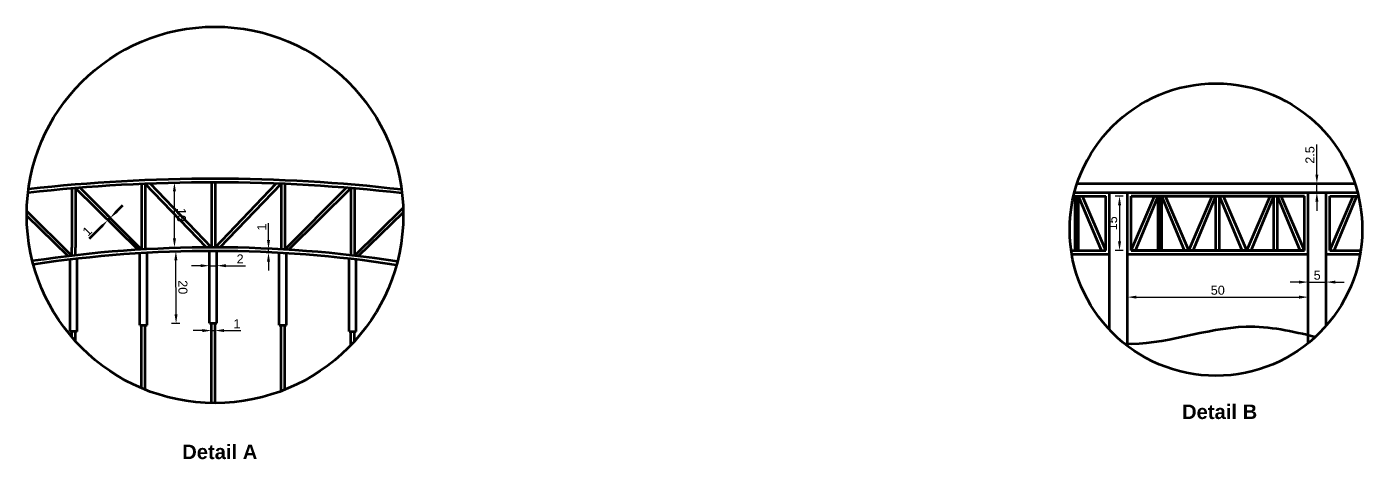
# Model space of a CAD drawing. Header units: inches. Extents: x 934 to 13503, y 40 to 6452.
# Drawn here: x 3962.5 to 4332, y 1627.2 to 1747 of the extents above; entities that cross this region are included whole.
import ezdxf

# ---------------------------------------------------------------- set-up
doc = ezdxf.new("R2010")
doc.units = ezdxf.units.IN
doc.styles.get("Standard").update_dxf_attribs({"font": 'arial.ttf'})
doc.dimstyles.new('ISO-25', dxfattribs={"dimtxt": 2.5, "dimasz": 2.5, "dimexe": 1.25, "dimexo": 0.275, "dimtad": 1, "dimdsep": 46, "dimtxsty": 'Standard', "dimcen": 2.5, "dimclrd": 256, "dimadec": 0, "dimazin": 0, "dimtfac": 1, "dimtmove": 0, "dimatfit": 3, "dimfxl": 1, "dimfxlon": 1, "dimarcsym": 0})

# ---------------------------------------------------------------- blocks, each defined once
blk = doc.blocks.new('*D123')
at = {"color": 0, "lineweight": -2, "transparency": 16777216}
for p, q in [((4013.06, 1681.83), (4013.06, 1679.58)), ((4015.06, 1681.83), (4015.06, 1679.58))]:
    blk.add_line(p, q, dxfattribs=at)
at = {"lineweight": -2, "transparency": 16777216}
for p, q in [((4010.56, 1680.83), (4008.06, 1680.83)), ((4013.06, 1680.83), (4015.06, 1680.83)), ((4017.56, 1680.83), (4022.96, 1680.83))]:
    blk.add_line(p, q, dxfattribs=at)
at = {"lineweight": 80, "transparency": 16777216}
for points in [[(4010.56, 1681.25), (4010.56, 1680.42), (4013.06, 1680.83)], [(4017.56, 1681.25), (4017.56, 1680.42), (4015.06, 1680.83)]]:
    blk.add_solid(points, dxfattribs=at)
at = {"layer": 'Defpoints', "color": 0, "lineweight": 80, "transparency": 16777216}
for p in [(4013.06, 1684.89), (4015.06, 1684.89), (4015.06, 1680.83)]:
    blk.add_point(p, dxfattribs=at)
at = {"color": 0, "lineweight": 80, "transparency": 16777216, "insert": (4021.51, 1682.71), "char_height": 2.5, "attachment_point": 5}
blk.add_mtext('2', dxfattribs=at)
blk = doc.blocks.new('*D124')
at = {"lineweight": -2, "transparency": 16777216}
for p, q in [((4029.36, 1687.96), (4029.36, 1692.63)), ((4029.36, 1684.46), (4029.36, 1685.46)), ((4029.36, 1681.96), (4029.36, 1679.46))]:
    blk.add_line(p, q, dxfattribs=at)
at = {"color": 0, "lineweight": -2, "transparency": 16777216}
for p, q in [((4030.36, 1685.46), (4028.11, 1685.46)), ((4030.36, 1684.46), (4028.11, 1684.46))]:
    blk.add_line(p, q, dxfattribs=at)
at = {"lineweight": 80, "transparency": 16777216}
for points in [[(4028.94, 1687.96), (4029.78, 1687.96), (4029.36, 1685.46)], [(4028.94, 1681.96), (4029.78, 1681.96), (4029.36, 1684.46)]]:
    blk.add_solid(points, dxfattribs=at)
at = {"layer": 'Defpoints', "color": 0, "lineweight": 80, "transparency": 16777216}
for p in [(4029.36, 1685.46), (4031.1, 1685.46), (4031.05, 1684.46)]:
    blk.add_point(p, dxfattribs=at)
at = {"color": 0, "lineweight": 80, "transparency": 16777216, "insert": (4027.48, 1691.54), "char_height": 2.5, "attachment_point": 5, "rotation": 90}
blk.add_mtext('1', dxfattribs=at)
blk = doc.blocks.new('*D125')
at = {"color": 0, "lineweight": -2, "transparency": 16777216}
for p, q in [((4013.56, 1663.87), (4013.56, 1661.62)), ((4014.56, 1663.87), (4014.56, 1661.62))]:
    blk.add_line(p, q, dxfattribs=at)
at = {"lineweight": -2, "transparency": 16777216}
for p, q in [((4011.06, 1662.87), (4008.56, 1662.87)), ((4013.56, 1662.87), (4014.56, 1662.87)), ((4017.06, 1662.87), (4021.73, 1662.87))]:
    blk.add_line(p, q, dxfattribs=at)
at = {"lineweight": 80, "transparency": 16777216}
for points in [[(4011.06, 1663.29), (4011.06, 1662.45), (4013.56, 1662.87)], [(4017.06, 1663.29), (4017.06, 1662.45), (4014.56, 1662.87)]]:
    blk.add_solid(points, dxfattribs=at)
at = {"layer": 'Defpoints', "color": 0, "lineweight": 80, "transparency": 16777216}
for p in [(4013.56, 1664.89), (4014.56, 1664.89), (4014.56, 1662.87)]:
    blk.add_point(p, dxfattribs=at)
at = {"color": 0, "lineweight": 80, "transparency": 16777216, "insert": (4020.64, 1664.75), "char_height": 2.5, "attachment_point": 5}
blk.add_mtext('1', dxfattribs=at)
blk = doc.blocks.new('*D126')
at = {"color": 0, "lineweight": -2, "transparency": 16777216}
for p, q in [((4004.73, 1684.86), (4002.48, 1684.86)), ((4004.79, 1664.86), (4002.54, 1664.86))]:
    blk.add_line(p, q, dxfattribs=at)
at = {"lineweight": -2, "transparency": 16777216}
blk.add_line((4003.78, 1667.36), (4003.73, 1682.36), dxfattribs=at)
at = {"lineweight": 80, "transparency": 16777216}
for points in [[(4004.15, 1682.36), (4003.32, 1682.36), (4003.73, 1684.86)], [(4004.2, 1667.36), (4003.36, 1667.36), (4003.79, 1664.86)]]:
    blk.add_solid(points, dxfattribs=at)
at = {"layer": 'Defpoints', "color": 0, "lineweight": 80, "transparency": 16777216}
for p in [(4003.73, 1684.86), (4012.99, 1684.89), (4013.06, 1664.89)]:
    blk.add_point(p, dxfattribs=at)
at = {"color": 0, "lineweight": 80, "transparency": 16777216, "insert": (4005.66, 1674.87), "char_height": 2.5, "attachment_point": 5, "rotation": 270.1828}
blk.add_mtext('20', dxfattribs=at)
blk = doc.blocks.new('*D127')
at = {"color": 0, "lineweight": -2, "transparency": 16777216}
for p, q in [((4004.33, 1703.88), (4002.08, 1703.88)), ((4004.35, 1685.88), (4002.1, 1685.88))]:
    blk.add_line(p, q, dxfattribs=at)
at = {"lineweight": -2, "transparency": 16777216}
blk.add_line((4003.35, 1688.38), (4003.34, 1701.38), dxfattribs=at)
at = {"lineweight": 80, "transparency": 16777216}
for points in [[(4003.75, 1701.38), (4002.92, 1701.38), (4003.33, 1703.88)], [(4003.77, 1688.38), (4002.93, 1688.38), (4003.35, 1685.88)]]:
    blk.add_solid(points, dxfattribs=at)
at = {"layer": 'Defpoints', "color": 0, "lineweight": 80, "transparency": 16777216}
for p in [(4003.33, 1703.88), (4013.54, 1703.89), (4013.56, 1685.89)]:
    blk.add_point(p, dxfattribs=at)
at = {"color": 0, "lineweight": 80, "transparency": 16777216, "insert": (4005.25, 1694.88), "char_height": 2.5, "attachment_point": 5, "rotation": 270.0657}
blk.add_mtext('18', dxfattribs=at)
blk = doc.blocks.new('*D128')
at = {"color": 0, "lineweight": -2, "transparency": 16777216}
for p, q in [((4267.02, 1671.13), (4267.02, 1673.38)), ((4317.02, 1671.13), (4317.02, 1673.38))]:
    blk.add_line(p, q, dxfattribs=at)
at = {"lineweight": -2, "transparency": 16777216}
blk.add_line((4269.52, 1672.13), (4314.52, 1672.13), dxfattribs=at)
at = {"lineweight": 80, "transparency": 16777216}
for points in [[(4269.52, 1672.54), (4269.52, 1671.71), (4267.02, 1672.13)], [(4314.52, 1672.54), (4314.52, 1671.71), (4317.02, 1672.13)]]:
    blk.add_solid(points, dxfattribs=at)
at = {"layer": 'Defpoints', "color": 0, "lineweight": 80, "transparency": 16777216}
for p in [(4317.02, 1672.13), (4267.02, 1659.23), (4317.02, 1659.23)]:
    blk.add_point(p, dxfattribs=at)
at = {"color": 0, "lineweight": 80, "transparency": 16777216, "insert": (4292.02, 1674.03), "char_height": 2.5, "attachment_point": 5}
blk.add_mtext('50', dxfattribs=at)
blk = doc.blocks.new('*D129')
at = {"lineweight": -2, "transparency": 16777216}
for p, q in [((4314.52, 1676.29), (4312.02, 1676.29)), ((4317.02, 1676.29), (4322.02, 1676.29)), ((4324.52, 1676.29), (4327.02, 1676.29))]:
    blk.add_line(p, q, dxfattribs=at)
at = {"color": 0, "lineweight": -2, "transparency": 16777216}
for p, q in [((4317.02, 1677.29), (4317.02, 1675.04)), ((4322.02, 1677.29), (4322.02, 1675.04))]:
    blk.add_line(p, q, dxfattribs=at)
at = {"lineweight": 80, "transparency": 16777216}
for points in [[(4314.52, 1676.7), (4314.52, 1675.87), (4317.02, 1676.29)], [(4324.52, 1676.7), (4324.52, 1675.87), (4322.02, 1676.29)]]:
    blk.add_solid(points, dxfattribs=at)
at = {"layer": 'Defpoints', "color": 0, "lineweight": 80, "transparency": 16777216}
for p in [(4317.02, 1684.06), (4322.02, 1684.06), (4322.02, 1676.29)]:
    blk.add_point(p, dxfattribs=at)
at = {"color": 0, "lineweight": 80, "transparency": 16777216, "insert": (4319.52, 1678.18), "char_height": 2.5, "attachment_point": 5}
blk.add_mtext('5', dxfattribs=at)
blk = doc.blocks.new('*D130')
at = {"color": 0, "lineweight": -2, "transparency": 16777216}
for p, q in [((4265.83, 1700.06), (4263.58, 1700.06)), ((4265.83, 1685.06), (4263.58, 1685.06))]:
    blk.add_line(p, q, dxfattribs=at)
at = {"lineweight": -2, "transparency": 16777216}
blk.add_line((4264.83, 1697.56), (4264.83, 1687.56), dxfattribs=at)
at = {"lineweight": 80, "transparency": 16777216}
for points in [[(4264.42, 1697.56), (4265.25, 1697.56), (4264.83, 1700.06)], [(4264.42, 1687.56), (4265.25, 1687.56), (4264.83, 1685.06)]]:
    blk.add_solid(points, dxfattribs=at)
at = {"layer": 'Defpoints', "color": 0, "lineweight": 80, "transparency": 16777216}
for p in [(4268.02, 1700.06), (4264.83, 1685.06), (4268.02, 1685.06)]:
    blk.add_point(p, dxfattribs=at)
at = {"color": 0, "lineweight": 80, "transparency": 16777216, "insert": (4262.93, 1692.56), "char_height": 2.5, "attachment_point": 5, "rotation": 90}
blk.add_mtext('15', dxfattribs=at)
blk = doc.blocks.new('*D131')
at = {"lineweight": -2, "transparency": 16777216}
for p, q in [((4319.43, 1706.06), (4319.43, 1714.42)), ((4319.43, 1701.06), (4319.43, 1703.56)), ((4319.43, 1698.56), (4319.43, 1696.06))]:
    blk.add_line(p, q, dxfattribs=at)
at = {"color": 0, "lineweight": -2, "transparency": 16777216}
for p, q in [((4318.43, 1703.56), (4320.68, 1703.56)), ((4318.43, 1701.06), (4320.68, 1701.06))]:
    blk.add_line(p, q, dxfattribs=at)
at = {"lineweight": 80, "transparency": 16777216}
for points in [[(4319.02, 1706.06), (4319.85, 1706.06), (4319.43, 1703.56)], [(4319.02, 1698.56), (4319.85, 1698.56), (4319.43, 1701.06)]]:
    blk.add_solid(points, dxfattribs=at)
at = {"layer": 'Defpoints', "color": 0, "lineweight": 80, "transparency": 16777216}
for p in [(4317.02, 1703.56), (4317.02, 1701.06), (4319.43, 1703.56)]:
    blk.add_point(p, dxfattribs=at)
at = {"color": 0, "lineweight": 80, "transparency": 16777216, "insert": (4317.53, 1711.49), "char_height": 2.5, "attachment_point": 5, "rotation": 90}
blk.add_mtext('2.5', dxfattribs=at)

msp = doc.modelspace()

# ---------------------------------------------------------------- linework, layer by layer
at = {"lineweight": 80}
for p, q in [((4013.559, 1703.892), (4013.559, 1685.891)), ((4013.559, 1703.892), (4013.559, 1685.891)), ((4014.559, 1703.892), (4014.559, 1685.891)), ((4014.559, 1703.892), (4014.559, 1685.891)), ((3974.959, 1702.205), (3974.959, 1685.891)), ((3975.959, 1702.291), (3975.959, 1685.891)), ((3993.259, 1685.227), (3975.959, 1702.291)), ((3994.259, 1685.304), (3977.241, 1702.397)), ((3994.259, 1703.46), (3994.259, 1685.304)), ((3995.259, 1703.503), (3995.259, 1685.362)), ((4012.178, 1685.886), (3995.259, 1703.503)), ((4013.559, 1685.891), (3996.594, 1703.556)), ((4014.559, 1685.891), (4031.524, 1703.556)), ((4015.939, 1685.886), (4032.859, 1703.503)), ((4032.859, 1703.503), (4032.859, 1685.362)), ((4033.859, 1703.46), (4033.859, 1685.304)), ((4033.859, 1685.304), (4050.876, 1702.397)), ((4034.859, 1685.227), (4052.159, 1702.291)), ((4052.159, 1702.291), (4052.159, 1683.714)), ((4053.159, 1702.205), (4053.159, 1683.597)), ((4252.111, 1700.059), (4261.022, 1700.059)), ((4252.111, 1700.059), (4261.022, 1700.059)), ((4252.359, 1701.059), (4322.022, 1701.059)), ((4252.522, 1685.059), (4252.522, 1700.059)), ((4253.022, 1685.059), (4253.022, 1700.059)), ((4253.099, 1703.559), (4329.946, 1703.559)), ((4253.522, 1685.059), (4253.522, 1700.059)), ((4259.81, 1685.059), (4253.522, 1700.059)), ((4261.022, 1685.059), (4254.577, 1700.059)), ((4261.022, 1685.059), (4261.022, 1700.059)), ((4262.022, 1663.103), (4262.022, 1701.059)), ((4267.022, 1658.598), (4267.022, 1701.059)), ((4268.022, 1700.059), (4316.022, 1700.059)), ((4316.022, 1700.059), (4268.022, 1700.059)), ((4268.022, 1685.059), (4268.022, 1700.059)), ((4268.022, 1685.059), (4274.468, 1700.059)), ((4269.235, 1685.059), (4275.522, 1700.059)), ((4275.522, 1685.059), (4275.522, 1700.059)), ((4276.022, 1685.059), (4276.022, 1700.059)), ((4276.522, 1685.059), (4276.522, 1700.059)), ((4282.81, 1685.059), (4276.522, 1700.059)), ((4284.022, 1685.059), (4277.577, 1700.059)), ((4284.022, 1685.059), (4290.468, 1700.059)), ((4285.235, 1685.059), (4291.522, 1700.059)), ((4291.522, 1685.059), (4291.522, 1700.059)), ((4292.522, 1685.059), (4292.522, 1700.059)), ((4298.81, 1685.059), (4292.522, 1700.059)), ((4300.022, 1685.059), (4293.577, 1700.059)), ((4300.022, 1685.059), (4306.468, 1700.059)), ((4301.235, 1685.059), (4307.522, 1700.059)), ((4307.522, 1685.059), (4307.522, 1700.059)), ((4308.522, 1685.059), (4308.522, 1700.059)), ((4314.81, 1685.059), (4308.522, 1700.059)), ((4316.022, 1685.059), (4309.577, 1700.059)), ((4316.022, 1685.059), (4316.022, 1700.059)), ((4317.022, 1659.384), (4317.022, 1701.059)), ((4322.022, 1701.059), (4330.686, 1701.059)), ((4322.022, 1664.207), (4322.022, 1701.059)), ((4323.022, 1700.059), (4330.934, 1700.059)), ((4323.022, 1685.059), (4323.022, 1700.059)), ((4323.022, 1685.059), (4329.468, 1700.059)), ((4324.235, 1685.059), (4330.522, 1700.059)), ((3987.323, 1695.814), (3989.095, 1697.578)), ((4053.159, 1683.597), (4066.621, 1696.858)), ((3973.959, 1683.478), (3962.46, 1694.625)), ((3974.959, 1683.597), (3962.469, 1695.9)), ((3985.556, 1694.046), (3984.67, 1694.936)), ((3985.551, 1694.05), (3984.843, 1693.345)), ((4054.159, 1683.478), (4066.653, 1695.591)), ((3983.071, 1691.581), (3979.761, 1688.285)), ((3974.959, 1683.597), (3974.959, 1685.891)), ((3975.959, 1683.714), (3975.959, 1685.891)), ((4012.559, 1685.888), (4012.559, 1685.891)), ((4015.559, 1685.888), (4015.559, 1685.891)), ((4261.022, 1685.234), (4261.022, 1685.234)), ((4268.022, 1685.234), (4268.022, 1685.234)), ((3974.459, 1662.649), (3974.459, 1682.531)), ((3976.459, 1662.649), (3976.459, 1682.764)), ((3993.762, 1664.332), (3993.762, 1684.273)), ((3995.762, 1664.332), (3995.762, 1684.389)), ((4013.059, 1664.891), (4013.059, 1684.888)), ((4013.059, 1664.891), (4013.059, 1684.888)), ((4015.059, 1664.891), (4015.059, 1684.888)), ((4015.059, 1664.891), (4015.059, 1684.888)), ((4032.355, 1664.332), (4032.355, 1684.389)), ((4034.355, 1664.332), (4034.355, 1684.273)), ((4051.659, 1662.649), (4051.659, 1682.764)), ((4053.659, 1662.649), (4053.659, 1682.531)), ((4251.455, 1685.059), (4261.022, 1685.059)), ((4251.455, 1685.059), (4261.022, 1685.059)), ((4251.455, 1685.059), (4261.022, 1685.059)), ((4251.612, 1684.059), (4262.022, 1684.059)), ((4261.022, 1685.059), (4261.022, 1685.059)), ((4267.022, 1684.059), (4317.022, 1684.059)), ((4268.022, 1685.059), (4316.022, 1685.059)), ((4316.022, 1685.059), (4268.022, 1685.059)), ((4268.022, 1685.059), (4268.022, 1685.059)), ((4316.022, 1685.059), (4268.022, 1685.059)), ((4322.022, 1684.059), (4331.433, 1684.059)), ((4323.022, 1685.059), (4331.59, 1685.059)), ((4323.022, 1685.059), (4331.59, 1685.059)), ((3993.762, 1664.332), (3995.762, 1664.332)), ((4013.059, 1664.891), (4015.059, 1664.891)), ((4032.355, 1664.332), (4034.355, 1664.332)), ((3976.459, 1662.649), (3974.459, 1662.649)), ((4051.659, 1662.649), (4053.659, 1662.649))]:
    msp.add_line(p, q, dxfattribs=at)
for points in [[(3994.259, 1646.91), (3994.259, 1664.332)], [(3995.259, 1646.499), (3995.259, 1664.332)], [(4013.559, 1642.802), (4013.559, 1664.891)], [(4013.559, 1642.802), (4013.559, 1664.891)], [(4013.559, 1642.802), (4013.559, 1664.891)], [(4013.559, 1642.802), (4013.559, 1664.891)], [(4014.559, 1642.792), (4014.559, 1664.891)], [(4014.559, 1642.792), (4014.559, 1664.891)], [(4014.559, 1642.792), (4014.559, 1664.891)], [(4014.559, 1642.792), (4014.559, 1664.891)], [(4032.859, 1646.112), (4032.859, 1664.332)], [(4033.859, 1646.499), (4033.859, 1664.332)], [(3974.959, 1661.036), (3974.959, 1662.649)], [(3975.959, 1659.901), (3975.959, 1662.649)], [(4052.159, 1658.828), (4052.159, 1662.649)], [(4053.159, 1659.901), (4053.159, 1662.649)]]:
    msp.add_lwpolyline(points, dxfattribs=at)
for centre, radius in [((4014.559, 1694.891), 52.099), ((4291.522, 1690.822), 40.48)]:
    msp.add_circle(centre, radius, dxfattribs=at)
for centre, radius, start, end in [((4014.059, 1249.759), 454.133, 83.39269, 96.4786), ((4014.059, 1252.39), 452.502, 83.38481, 96.48571), ((4014.059, 1351.467), 334.424, 81.23248, 98.60069), ((4014.059, 1351.467), 333.424, 81.25093, 98.58223)]:
    msp.add_arc(centre, radius, start, end, dxfattribs=at)
msp.add_open_spline([(4266.172, 1659.263), (4276.983, 1658.69), (4295.297, 1666.565), (4312.712, 1662.729), (4319.068, 1661.16)], degree=3, knots=[56.5136898, 56.5136898, 56.5136898, 56.5136898, 90.2044993, 109.6670807, 109.6670807, 109.6670807, 109.6670807], dxfattribs=at)
for points in [[(3982.777, 1691.876), (3983.365, 1691.285), (3984.843, 1693.345)], [(3987.029, 1696.109), (3987.617, 1695.519), (3985.551, 1694.05)]]:
    msp.add_solid(points, dxfattribs=at)

# ---------------------------------------------------------------- texts
at = {"lineweight": 80, "insert": (3979.204, 1690.383), "char_height": 2.5, "attachment_point": 5, "rotation": 44.8739}
msp.add_mtext('1', dxfattribs=at)
at = {"lineweight": 80, "char_height": 4, "attachment_point": 1}
for s, width, insert in [('\\pxqc;{\\fArial|b1|i0|c0|p34;Detail B}', 28.81192, (4278.117, 1642.381)), ('\\pxqc;{\\fArial|b1|i0|c0|p34;Detail A}', 68.76517, (3981.49, 1631.291))]:
    msp.add_mtext_dynamic_manual_height_columns(s, width=width, gutter_width=12.5, heights=[0], dxfattribs=dict(at, insert=insert))

# ---------------------------------------------------------------- dimensions: what is measured, and where the dimension line sits
at = {"lineweight": 80}
for base, p1, p2, picture, middle in [((4319.432, 1703.559), (4317.022, 1701.059), (4317.022, 1703.559), '*D131', (4317.531, 1711.49)), ((4264.834, 1685.059), (4268.022, 1700.059), (4268.022, 1685.059), '*D130', (4262.932, 1692.559)), ((4029.361, 1685.456), (4031.051, 1684.458), (4031.102, 1685.456), '*D124', (4027.481, 1691.542))]:
    dim = msp.add_linear_dim(base=base, p1=p1, p2=p2, angle=90, dimstyle='ISO-25', dxfattribs=at)
    dim.commit()
    dim.dimension.update_dxf_attribs({"geometry": picture, "text_midpoint": middle})
for p1, p2, distance, picture, middle in [((4013.559, 1685.891), (4013.538, 1703.892), 10.205, '*D127', (4005.245, 1694.882)), ((4013.059, 1664.891), (4012.995, 1684.889), 9.269, '*D126', (4005.659, 1674.867))]:
    dim = msp.add_aligned_dim(p1=p1, p2=p2, distance=distance, dimstyle='ISO-25', dxfattribs=at)
    dim.commit()
    dim.dimension.update_dxf_attribs({"geometry": picture, "text_midpoint": middle})
for base, p1, p2, picture, middle in [((4015.059, 1680.832), (4013.059, 1684.888), (4015.059, 1684.888), '*D123', (4021.512, 1682.712)), ((4322.022, 1676.286), (4317.022, 1684.059), (4322.022, 1684.059), '*D129', (4319.522, 1678.182)), ((4317.022, 1672.127), (4267.022, 1659.229), (4317.022, 1659.229), '*D128', (4292.022, 1674.029)), ((4014.559, 1662.871), (4013.559, 1664.891), (4014.559, 1664.891), '*D125', (4020.644, 1664.751))]:
    dim = msp.add_linear_dim(base=base, p1=p1, p2=p2, dimstyle='ISO-25', dxfattribs=at)
    dim.commit()
    dim.dimension.update_dxf_attribs({"geometry": picture, "text_midpoint": middle})

doc.saveas('drawing.dxf')
